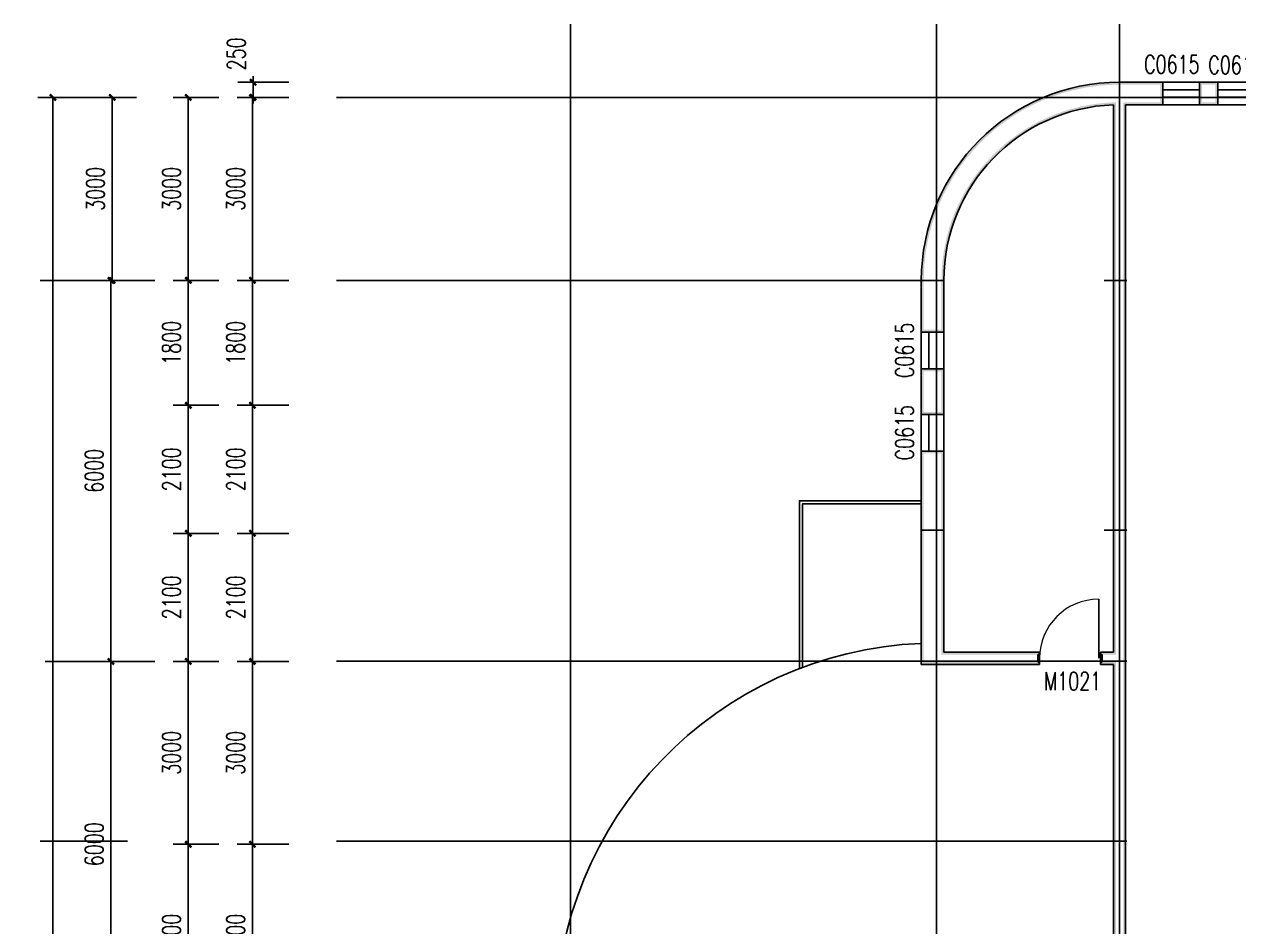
# Model space of a CAD drawing. Header units: millimetres. Extents: x -150677 to 588340, y -254013 to 149700.
# Drawn here: x 139295 to 159207, y 42351 to 57153 of the extents above; entities that cross this region are included whole.
import ezdxf

# ---------------------------------------------------------------- set-up
doc = ezdxf.new("R2010")
doc.units = ezdxf.units.MM
doc.header["$LTSCALE"] = 10
doc.header["$MEASUREMENT"] = 0
doc.linetypes.add('DOTE', pattern=[2.42, 2, -0.2, 0.02, -0.2])
for name, color, linetype in [('DOTE', 1, 'Continuous'), ('PUB_DIM', 3, 'Continuous'), ('PUB_WALL', 9, 'Continuous'), ('WALL', 9, 'Continuous'), ('WINDOW', 4, 'Continuous'), ('WINDOW_TEXT', 7, 'Continuous')]:
    doc.layers.add(name, color=color, linetype=linetype)
doc.styles.add('_TCH_DIM_T3', font='SIMPLEX', dxfattribs={"width": 0.705882, "bigfont": 'GBCBIG'})
doc.styles.add('_TCH_WINDOW', font='SIMPLEX', dxfattribs={"bigfont": 'GBCBIG'})
doc.dimstyles.new('_TCH_ARCH&&100', dxfattribs={"dimtxt": 297.5, "dimasz": 100, "dimexe": 250, "dimexo": 300, "dimgap": 126.25, "dimtad": 1, "dimdec": 0, "dimzin": 0, "dimdsep": 46, "dimtxsty": '_TCH_DIM_T3', "dimblk": 'ARCHTICK', "dimcen": 0.09, "dimclrt": 7, "dimazin": 2, "dimtfac": 1, "dimtdec": 0, "dimtix": 1, "dimtmove": 2, "dimatfit": 3, "dimfxl": 1, "dimtolj": 1, "dimtzin": 0, "dimarcsym": 0})

# ---------------------------------------------------------------- blocks, each defined once
blk = doc.blocks.new('_ArchTick')
at = {"color": 0, "linetype": 'ByBlock', "const_width": 0.4}
blk.add_lwpolyline([(-0.5, -0.5), (0.5, 0.5)], dxfattribs=at)
blk = doc.blocks.new('*D77')
at = {"layer": 'Defpoints', "color": 0, "transparency": 16777216}
for p in [(143035, 43703), (143934, 43703), (143934, 40703)]:
    blk.add_point(p, dxfattribs=at)
at = {"layer": 'PUB_DIM', "color": 0, "lineweight": -2, "transparency": 16777216}
for p, q in [((143634, 43703), (142785, 43703)), ((143035, 40703), (143035, 43703)), ((143634, 40703), (142785, 40703))]:
    blk.add_line(p, q, dxfattribs=at)
at = {"layer": 'PUB_DIM', "color": 0, "lineweight": -2, "transparency": 16777216, "xscale": 100, "yscale": 100, "zscale": 100}
for p, rotation in [((143035, 43703), 90), ((143035, 40703), 270)]:
    blk.add_blockref('_ArchTick', p, dxfattribs=dict(at, rotation=rotation))
at = {"layer": 'PUB_DIM', "color": 7, "transparency": 16777216, "insert": (142760, 42203), "char_height": 297.5, "attachment_point": 5, "rotation": 90, "style": '_TCH_DIM_T3'}
blk.add_mtext('\\A1;3000', dxfattribs=at)
blk = doc.blocks.new('*D78')
at = {"layer": 'Defpoints', "color": 0, "transparency": 16777216}
for p in [(143035, 46703), (143934, 46703), (143934, 43703)]:
    blk.add_point(p, dxfattribs=at)
at = {"layer": 'PUB_DIM', "color": 0, "lineweight": -2, "transparency": 16777216}
for p, q in [((143634, 46703), (142785, 46703)), ((143035, 43703), (143035, 46703)), ((143634, 43703), (142785, 43703))]:
    blk.add_line(p, q, dxfattribs=at)
at = {"layer": 'PUB_DIM', "color": 0, "lineweight": -2, "transparency": 16777216, "xscale": 100, "yscale": 100, "zscale": 100}
for p, rotation in [((143035, 46703), 90), ((143035, 43703), 270)]:
    blk.add_blockref('_ArchTick', p, dxfattribs=dict(at, rotation=rotation))
at = {"layer": 'PUB_DIM', "color": 7, "transparency": 16777216, "insert": (142760, 45203), "char_height": 297.5, "attachment_point": 5, "rotation": 90, "style": '_TCH_DIM_T3'}
blk.add_mtext('\\A1;3000', dxfattribs=at)
blk = doc.blocks.new('*D79')
at = {"layer": 'Defpoints', "color": 0, "transparency": 16777216}
for p in [(143035, 48803), (143934, 48803), (143934, 46703)]:
    blk.add_point(p, dxfattribs=at)
at = {"layer": 'PUB_DIM', "color": 0, "lineweight": -2, "transparency": 16777216}
for p, q in [((143634, 48803), (142785, 48803)), ((143035, 46703), (143035, 48803)), ((143634, 46703), (142785, 46703))]:
    blk.add_line(p, q, dxfattribs=at)
at = {"layer": 'PUB_DIM', "color": 0, "lineweight": -2, "transparency": 16777216, "xscale": 100, "yscale": 100, "zscale": 100}
for p, rotation in [((143035, 48803), 90), ((143035, 46703), 270)]:
    blk.add_blockref('_ArchTick', p, dxfattribs=dict(at, rotation=rotation))
at = {"layer": 'PUB_DIM', "color": 7, "transparency": 16777216, "insert": (142760, 47753), "char_height": 297.5, "attachment_point": 5, "rotation": 90, "style": '_TCH_DIM_T3'}
blk.add_mtext('\\A1;2100', dxfattribs=at)
blk = doc.blocks.new('*D80')
at = {"layer": 'Defpoints', "color": 0, "transparency": 16777216}
for p in [(143035, 50903), (143934, 50903), (143934, 48803)]:
    blk.add_point(p, dxfattribs=at)
at = {"layer": 'PUB_DIM', "color": 0, "lineweight": -2, "transparency": 16777216}
for p, q in [((143634, 50903), (142785, 50903)), ((143035, 48803), (143035, 50903)), ((143634, 48803), (142785, 48803))]:
    blk.add_line(p, q, dxfattribs=at)
at = {"layer": 'PUB_DIM', "color": 0, "lineweight": -2, "transparency": 16777216, "xscale": 100, "yscale": 100, "zscale": 100}
for p, rotation in [((143035, 50903), 90), ((143035, 48803), 270)]:
    blk.add_blockref('_ArchTick', p, dxfattribs=dict(at, rotation=rotation))
at = {"layer": 'PUB_DIM', "color": 7, "transparency": 16777216, "insert": (142760, 49853), "char_height": 297.5, "attachment_point": 5, "rotation": 90, "style": '_TCH_DIM_T3'}
blk.add_mtext('\\A1;2100', dxfattribs=at)
blk = doc.blocks.new('*D81')
at = {"layer": 'Defpoints', "color": 0, "transparency": 16777216}
for p in [(143035, 52953), (143934, 52953), (143934, 50903)]:
    blk.add_point(p, dxfattribs=at)
at = {"layer": 'PUB_DIM', "color": 0, "lineweight": -2, "transparency": 16777216}
for p, q in [((143634, 52953), (142785, 52953)), ((143035, 50903), (143035, 52953)), ((143634, 50903), (142785, 50903))]:
    blk.add_line(p, q, dxfattribs=at)
at = {"layer": 'PUB_DIM', "color": 0, "lineweight": -2, "transparency": 16777216, "xscale": 100, "yscale": 100, "zscale": 100}
for p, rotation in [((143035, 52953), 90), ((143035, 50903), 270)]:
    blk.add_blockref('_ArchTick', p, dxfattribs=dict(at, rotation=rotation))
at = {"layer": 'PUB_DIM', "color": 7, "transparency": 16777216, "insert": (142760, 51928), "char_height": 297.5, "attachment_point": 5, "rotation": 90, "style": '_TCH_DIM_T3'}
blk.add_mtext('\\A1;1800', dxfattribs=at)
blk = doc.blocks.new('*D82')
at = {"layer": 'Defpoints', "color": 0, "transparency": 16777216}
for p in [(143035, 55953), (143934, 55953), (143934, 52953)]:
    blk.add_point(p, dxfattribs=at)
at = {"layer": 'PUB_DIM', "color": 0, "lineweight": -2, "transparency": 16777216}
for p, q in [((143634, 55953), (142785, 55953)), ((143035, 52953), (143035, 55953)), ((143634, 52953), (142785, 52953))]:
    blk.add_line(p, q, dxfattribs=at)
at = {"layer": 'PUB_DIM', "color": 0, "lineweight": -2, "transparency": 16777216, "xscale": 100, "yscale": 100, "zscale": 100}
for p, rotation in [((143035, 55953), 90), ((143035, 52953), 270)]:
    blk.add_blockref('_ArchTick', p, dxfattribs=dict(at, rotation=rotation))
at = {"layer": 'PUB_DIM', "color": 7, "transparency": 16777216, "insert": (142760, 54453), "char_height": 297.5, "attachment_point": 5, "rotation": 90, "style": '_TCH_DIM_T3'}
blk.add_mtext('\\A1;3000', dxfattribs=at)
blk = doc.blocks.new('*D91')
at = {"layer": 'Defpoints', "color": 0, "transparency": 16777216}
for p in [(141984, 43703), (142785, 43703), (142785, 40703)]:
    blk.add_point(p, dxfattribs=at)
at = {"layer": 'PUB_DIM', "color": 0, "lineweight": -2, "transparency": 16777216}
for p, q in [((142485, 43703), (141734, 43703)), ((141984, 40703), (141984, 43703)), ((142485, 40703), (141734, 40703))]:
    blk.add_line(p, q, dxfattribs=at)
at = {"layer": 'PUB_DIM', "color": 0, "lineweight": -2, "transparency": 16777216, "xscale": 100, "yscale": 100, "zscale": 100}
for p, rotation in [((141984, 43703), 90), ((141984, 40703), 270)]:
    blk.add_blockref('_ArchTick', p, dxfattribs=dict(at, rotation=rotation))
at = {"layer": 'PUB_DIM', "color": 7, "transparency": 16777216, "insert": (141709, 42203), "char_height": 297.5, "attachment_point": 5, "rotation": 90, "style": '_TCH_DIM_T3'}
blk.add_mtext('\\A1;3000', dxfattribs=at)
blk = doc.blocks.new('*D92')
at = {"layer": 'Defpoints', "color": 0, "transparency": 16777216}
for p in [(141984, 46703), (142785, 46703), (142785, 43703)]:
    blk.add_point(p, dxfattribs=at)
at = {"layer": 'PUB_DIM', "color": 0, "lineweight": -2, "transparency": 16777216}
for p, q in [((142485, 46703), (141734, 46703)), ((141984, 43703), (141984, 46703)), ((142485, 43703), (141734, 43703))]:
    blk.add_line(p, q, dxfattribs=at)
at = {"layer": 'PUB_DIM', "color": 0, "lineweight": -2, "transparency": 16777216, "xscale": 100, "yscale": 100, "zscale": 100}
for p, rotation in [((141984, 46703), 90), ((141984, 43703), 270)]:
    blk.add_blockref('_ArchTick', p, dxfattribs=dict(at, rotation=rotation))
at = {"layer": 'PUB_DIM', "color": 7, "transparency": 16777216, "insert": (141709, 45203), "char_height": 297.5, "attachment_point": 5, "rotation": 90, "style": '_TCH_DIM_T3'}
blk.add_mtext('\\A1;3000', dxfattribs=at)
blk = doc.blocks.new('*D93')
at = {"layer": 'Defpoints', "color": 0, "transparency": 16777216}
for p in [(141984, 48803), (142785, 48803), (142785, 46703)]:
    blk.add_point(p, dxfattribs=at)
at = {"layer": 'PUB_DIM', "color": 0, "lineweight": -2, "transparency": 16777216}
for p, q in [((142485, 48803), (141734, 48803)), ((141984, 46703), (141984, 48803)), ((142485, 46703), (141734, 46703))]:
    blk.add_line(p, q, dxfattribs=at)
at = {"layer": 'PUB_DIM', "color": 0, "lineweight": -2, "transparency": 16777216, "xscale": 100, "yscale": 100, "zscale": 100}
for p, rotation in [((141984, 48803), 90), ((141984, 46703), 270)]:
    blk.add_blockref('_ArchTick', p, dxfattribs=dict(at, rotation=rotation))
at = {"layer": 'PUB_DIM', "color": 7, "transparency": 16777216, "insert": (141709, 47753), "char_height": 297.5, "attachment_point": 5, "rotation": 90, "style": '_TCH_DIM_T3'}
blk.add_mtext('\\A1;2100', dxfattribs=at)
blk = doc.blocks.new('*D94')
at = {"layer": 'Defpoints', "color": 0, "transparency": 16777216}
for p in [(141984, 50903), (142785, 50903), (142785, 48803)]:
    blk.add_point(p, dxfattribs=at)
at = {"layer": 'PUB_DIM', "color": 0, "lineweight": -2, "transparency": 16777216}
for p, q in [((142485, 50903), (141734, 50903)), ((141984, 48803), (141984, 50903)), ((142485, 48803), (141734, 48803))]:
    blk.add_line(p, q, dxfattribs=at)
at = {"layer": 'PUB_DIM', "color": 0, "lineweight": -2, "transparency": 16777216, "xscale": 100, "yscale": 100, "zscale": 100}
for p, rotation in [((141984, 50903), 90), ((141984, 48803), 270)]:
    blk.add_blockref('_ArchTick', p, dxfattribs=dict(at, rotation=rotation))
at = {"layer": 'PUB_DIM', "color": 7, "transparency": 16777216, "insert": (141709, 49853), "char_height": 297.5, "attachment_point": 5, "rotation": 90, "style": '_TCH_DIM_T3'}
blk.add_mtext('\\A1;2100', dxfattribs=at)
blk = doc.blocks.new('*D95')
at = {"layer": 'Defpoints', "color": 0, "transparency": 16777216}
for p in [(141984, 52953), (142785, 52953), (142785, 50903)]:
    blk.add_point(p, dxfattribs=at)
at = {"layer": 'PUB_DIM', "color": 0, "lineweight": -2, "transparency": 16777216}
for p, q in [((142485, 52953), (141734, 52953)), ((141984, 50903), (141984, 52953)), ((142485, 50903), (141734, 50903))]:
    blk.add_line(p, q, dxfattribs=at)
at = {"layer": 'PUB_DIM', "color": 0, "lineweight": -2, "transparency": 16777216, "xscale": 100, "yscale": 100, "zscale": 100}
for p, rotation in [((141984, 52953), 90), ((141984, 50903), 270)]:
    blk.add_blockref('_ArchTick', p, dxfattribs=dict(at, rotation=rotation))
at = {"layer": 'PUB_DIM', "color": 7, "transparency": 16777216, "insert": (141709, 51928), "char_height": 297.5, "attachment_point": 5, "rotation": 90, "style": '_TCH_DIM_T3'}
blk.add_mtext('\\A1;1800', dxfattribs=at)
blk = doc.blocks.new('*D96')
at = {"layer": 'Defpoints', "color": 0, "transparency": 16777216}
for p in [(141984, 55953), (142785, 55953), (142785, 52953)]:
    blk.add_point(p, dxfattribs=at)
at = {"layer": 'PUB_DIM', "color": 0, "lineweight": -2, "transparency": 16777216}
for p, q in [((142485, 55953), (141734, 55953)), ((141984, 52953), (141984, 55953)), ((142485, 52953), (141734, 52953))]:
    blk.add_line(p, q, dxfattribs=at)
at = {"layer": 'PUB_DIM', "color": 0, "lineweight": -2, "transparency": 16777216, "xscale": 100, "yscale": 100, "zscale": 100}
for p, rotation in [((141984, 55953), 90), ((141984, 52953), 270)]:
    blk.add_blockref('_ArchTick', p, dxfattribs=dict(at, rotation=rotation))
at = {"layer": 'PUB_DIM', "color": 7, "transparency": 16777216, "insert": (141709, 54453), "char_height": 297.5, "attachment_point": 5, "rotation": 90, "style": '_TCH_DIM_T3'}
blk.add_mtext('\\A1;3000', dxfattribs=at)
blk = doc.blocks.new('*D101')
at = {"layer": 'Defpoints', "color": 0, "transparency": 16777216}
for p in [(140715, 46703), (141734, 46703), (141734, 40703)]:
    blk.add_point(p, dxfattribs=at)
at = {"layer": 'PUB_DIM', "color": 0, "lineweight": -2, "transparency": 16777216}
for p, q in [((141434, 46703), (140465, 46703)), ((140715, 40703), (140715, 46703)), ((141434, 40703), (140465, 40703))]:
    blk.add_line(p, q, dxfattribs=at)
at = {"layer": 'PUB_DIM', "color": 0, "lineweight": -2, "transparency": 16777216, "xscale": 100, "yscale": 100, "zscale": 100}
for p, rotation in [((140715, 46703), 90), ((140715, 40703), 270)]:
    blk.add_blockref('_ArchTick', p, dxfattribs=dict(at, rotation=rotation))
at = {"layer": 'PUB_DIM', "color": 7, "transparency": 16777216, "insert": (140440, 43703), "char_height": 297.5, "attachment_point": 5, "rotation": 90, "style": '_TCH_DIM_T3'}
blk.add_mtext('\\A1;6000', dxfattribs=at)
blk = doc.blocks.new('*D102')
at = {"layer": 'Defpoints', "color": 0, "transparency": 16777216}
for p in [(140715, 52953), (141734, 52953), (141734, 46703)]:
    blk.add_point(p, dxfattribs=at)
at = {"layer": 'PUB_DIM', "color": 0, "lineweight": -2, "transparency": 16777216}
for p, q in [((141434, 52953), (140465, 52953)), ((140715, 46703), (140715, 52953)), ((141434, 46703), (140465, 46703))]:
    blk.add_line(p, q, dxfattribs=at)
at = {"layer": 'PUB_DIM', "color": 0, "lineweight": -2, "transparency": 16777216, "xscale": 100, "yscale": 100, "zscale": 100}
for p, rotation in [((140715, 52953), 90), ((140715, 46703), 270)]:
    blk.add_blockref('_ArchTick', p, dxfattribs=dict(at, rotation=rotation))
at = {"layer": 'PUB_DIM', "color": 7, "transparency": 16777216, "insert": (140440, 49828), "char_height": 297.5, "attachment_point": 5, "rotation": 90, "style": '_TCH_DIM_T3'}
blk.add_mtext('\\A1;6000', dxfattribs=at)
blk = doc.blocks.new('*D123')
at = {"layer": 'Defpoints', "color": 0, "transparency": 16777216}
for p in [(140736, 55953), (141434, 55953), (141434, 52953)]:
    blk.add_point(p, dxfattribs=at)
at = {"layer": 'PUB_DIM', "color": 0, "lineweight": -2, "transparency": 16777216}
for p, q in [((141134, 55953), (140486, 55953)), ((140736, 52953), (140736, 55953)), ((141134, 52953), (140486, 52953))]:
    blk.add_line(p, q, dxfattribs=at)
at = {"layer": 'PUB_DIM', "color": 0, "lineweight": -2, "transparency": 16777216, "xscale": 100, "yscale": 100, "zscale": 100}
for p, rotation in [((140736, 55953), 90), ((140736, 52953), 270)]:
    blk.add_blockref('_ArchTick', p, dxfattribs=dict(at, rotation=rotation))
at = {"layer": 'PUB_DIM', "color": 7, "transparency": 16777216, "insert": (140461, 54453), "char_height": 297.5, "attachment_point": 5, "rotation": 90, "style": '_TCH_DIM_T3'}
blk.add_mtext('\\A1;3000', dxfattribs=at)
blk = doc.blocks.new('*D126')
at = {"layer": 'Defpoints', "color": 0, "transparency": 16777216}
for p in [(143046, 56203), (143934, 56203), (143934, 55953)]:
    blk.add_point(p, dxfattribs=at)
at = {"layer": 'PUB_DIM', "color": 0, "lineweight": -2, "transparency": 16777216}
for p, q in [((143634, 56203), (142796, 56203)), ((143046, 56203), (143046, 56303)), ((143046, 55953), (143046, 56203)), ((143634, 55953), (142796, 55953)), ((143046, 55953), (143046, 55853))]:
    blk.add_line(p, q, dxfattribs=at)
at = {"layer": 'PUB_DIM', "color": 0, "lineweight": -2, "transparency": 16777216, "xscale": 100, "yscale": 100, "zscale": 100}
for p, rotation in [((143046, 56203), 270), ((143046, 55953), 90)]:
    blk.add_blockref('_ArchTick', p, dxfattribs=dict(at, rotation=rotation))
at = {"layer": 'PUB_DIM', "color": 7, "transparency": 16777216, "insert": (142771, 56667), "char_height": 297.5, "attachment_point": 5, "rotation": 90, "style": '_TCH_DIM_T3'}
blk.add_mtext('\\A1;250', dxfattribs=at)
blk = doc.blocks.new('$WINLIB2D$00000001')
at = {"color": 0}
for points in [[(-0.5, 0.5), (-0.5, -0.5)], [(-0.5, 0.5), (0.5, 0.5)], [(0.5, -0.5), (0.5, 0.5)], [(0.5, 0.167), (-0.5, 0.167)], [(0.5, -0.167), (-0.5, -0.167)], [(-0.5, -0.5), (0.5, -0.5)]]:
    blk.add_lwpolyline(points, dxfattribs=at)
blk = doc.blocks.new('*D127')
at = {"layer": 'Defpoints', "color": 0, "transparency": 16777216}
for p in [(139765, 55953), (140711, 55953), (140711, 19903)]:
    blk.add_point(p, dxfattribs=at)
at = {"layer": 'PUB_DIM', "color": 0, "lineweight": -2, "transparency": 16777216}
for p, q in [((140411, 55953), (139515, 55953)), ((139765, 19903), (139765, 55953)), ((140411, 19903), (139515, 19903))]:
    blk.add_line(p, q, dxfattribs=at)
at = {"layer": 'PUB_DIM', "color": 0, "lineweight": -2, "transparency": 16777216, "xscale": 100, "yscale": 100, "zscale": 100}
for p, rotation in [((139765, 55953), 90), ((139765, 19903), 270)]:
    blk.add_blockref('_ArchTick', p, dxfattribs=dict(at, rotation=rotation))
at = {"layer": 'PUB_DIM', "color": 7, "transparency": 16777216, "insert": (139490, 37928), "char_height": 297.5, "attachment_point": 5, "rotation": 90, "style": '_TCH_DIM_T3'}
blk.add_mtext('\\A1;36050', dxfattribs=at)
blk = doc.blocks.new('$DorLib2D$00000003')
blk.add_line((0.47, 0), (0.47, 0.97))
at = {"lineweight": 13}
blk.add_arc((0.47, 0), 0.97, 90, 180, dxfattribs=at)

msp = doc.modelspace()

# ---------------------------------------------------------------- hatches: boundary and pattern name
at = {"layer": 'PUB_WALL'}
for points in [[(157253.1, 56203, 0.4142136), (154003.1, 52953), (154043.1, 52953, -0.4142136), (157253.1, 56163)], [(157963.1, 56203), (157253.1, 56203), (157253.1, 56163), (157923.1, 56163)], [(157963.1, 55833), (157963.1, 56203), (157923.1, 56163), (157923.1, 55873)], [(158863.1, 56203), (158563.1, 56203), (158603.1, 56163), (158823.1, 56163)], [(158563.1, 56203), (158563.1, 55833), (158603.1, 55873), (158603.1, 56163)], [(158863.1, 55833), (158863.1, 56203), (158823.1, 56163), (158823.1, 55873)], [(157153.1, 55831.2, 0.4040778), (154373.1, 52953), (154333.1, 52953, -0.4082075), (157193.1, 55872.4)], [(157153.1, 46853), (157153.1, 55831.2), (157193.1, 55872.4), (157193.1, 46813)], [(157353.1, 46753), (157353.1, 55833), (157313.1, 55873), (157313.1, 46753)], [(157353.1, 55833), (157963.1, 55833), (157923.1, 55873), (157313.1, 55873)], [(158563.1, 55833), (158863.1, 55833), (158823.1, 55873), (158603.1, 55873)], [(154003.1, 52953), (154003.1, 52103), (154043.1, 52143), (154043.1, 52953)], [(154373.1, 52103), (154373.1, 52953), (154333.1, 52953), (154333.1, 52143)], [(154003.1, 52103), (154373.1, 52103), (154333.1, 52143), (154043.1, 52143)], [(154373.1, 51503), (154003.1, 51503), (154043.1, 51463), (154333.1, 51463)], [(154003.1, 51503), (154003.1, 50753), (154043.1, 50793), (154043.1, 51463)], [(154373.1, 50753), (154373.1, 51503), (154333.1, 51463), (154333.1, 50793)], [(154003.1, 50753), (154373.1, 50753), (154333.1, 50793), (154043.1, 50793)], [(154373.1, 50153), (154003.1, 50153), (154043.1, 50113), (154333.1, 50113)], [(154003.1, 50153), (154003.1, 46653), (154043.1, 46693), (154043.1, 50113)], [(154373.1, 46853), (154373.1, 50153), (154333.1, 50113), (154333.1, 46813)], [(155941.3, 46853), (154373.1, 46853), (154333.1, 46813), (155901.3, 46813)], [(155941.3, 46653), (155941.3, 46853), (155901.3, 46813), (155901.3, 46693)], [(157153.1, 46853), (156941.3, 46853), (156981.3, 46813), (157193.1, 46813)], [(156941.3, 46853), (156941.3, 46653), (156981.3, 46693), (156981.3, 46813)], [(154003.1, 46653), (155941.3, 46653), (155901.3, 46693), (154043.1, 46693)], [(156941.3, 46653), (157153.1, 46653), (157193.1, 46693), (156981.3, 46693)], [(157153.1, 34853), (157153.1, 46653), (157193.1, 46693), (157193.1, 34813)], [(157353.1, 34753), (157353.1, 46753), (157313.1, 46753), (157313.1, 34753)]]:
    msp.add_hatch(color=256, dxfattribs=at).paths.add_polyline_path(points)

# ---------------------------------------------------------------- linework, layer by layer
for points in [[(154003.1, 49335.9), (152003.1, 49335.9), (152003.1, 46583.9)], [(154003.1, 49285.9), (152053.1, 49285.9), (152053.1, 46603)]]:
    msp.add_lwpolyline(points)
msp.add_arc((154253.1, 40753), 6250, 92.29244, 267.70756)
at = {"layer": 'DOTE', "linetype": 'DOTE'}
for p, q in [((148253.1, 18953), (148253.1, 57153)), ((154253.1, 18953), (154253.1, 57153)), ((157253.1, 25703), (157253.1, 57153)), ((157253.1, 18953), (157253.1, 57153)), ((144415, 55953), (210453.1, 55953)), ((144415, 52953), (154373.1, 52953)), ((157003.1, 52953), (157373.1, 52953)), ((154003.1, 48853), (154373.1, 48853)), ((157003.1, 48853), (157373.1, 48853)), ((144415, 46707.3), (157373.1, 46707.3)), ((144415, 43753), (157373.1, 43753))]:
    msp.add_line(p, q, dxfattribs=at)
at = {"layer": 'PUB_DIM'}
for p, q in [((140984.3, 55953), (139584.3, 55953)), ((140984.3, 52953), (139554.3, 52953)), ((140984.3, 46703), (139635.1, 46703)), ((140984.3, 43753), (139554.3, 43753))]:
    msp.add_line(p, q, dxfattribs=at)
at = {"layer": 'WALL'}
for p, q in [((157963.1, 56203), (157253.1, 56203)), ((157963.1, 55833), (157963.1, 56203)), ((158863.1, 56203), (158563.1, 56203)), ((158563.1, 56203), (158563.1, 55833)), ((158863.1, 55833), (158863.1, 56203)), ((157153.1, 46853), (157153.1, 55831.2)), ((157353.1, 46753), (157353.1, 55833)), ((157353.1, 55833), (157963.1, 55833)), ((158563.1, 55833), (158863.1, 55833)), ((154003.1, 52953), (154003.1, 52103)), ((154373.1, 52103), (154373.1, 52953)), ((154003.1, 52103), (154373.1, 52103)), ((154373.1, 51503), (154003.1, 51503)), ((154003.1, 51503), (154003.1, 50753)), ((154373.1, 50753), (154373.1, 51503)), ((154003.1, 50753), (154373.1, 50753)), ((154373.1, 50153), (154003.1, 50153)), ((154003.1, 50153), (154003.1, 46653)), ((154373.1, 46853), (154373.1, 50153)), ((155941.3, 46853), (154373.1, 46853)), ((155941.3, 46653), (155941.3, 46853)), ((157153.1, 46853), (156941.3, 46853)), ((156941.3, 46853), (156941.3, 46653)), ((154003.1, 46653), (155941.3, 46653)), ((156941.3, 46653), (157153.1, 46653)), ((157153.1, 34853), (157153.1, 46653)), ((157353.1, 34753), (157353.1, 46753))]:
    msp.add_line(p, q, dxfattribs=at)
for radius, start in [(3250, 90), (2880, 91.98984)]:
    msp.add_arc((157253.1, 52953), radius, start, 180, dxfattribs=at)

# ---------------------------------------------------------------- block references
at = {"layer": 'WINDOW'}
ref = msp.add_blockref('$WINLIB2D$00000001', (158263.1, 56018), dxfattribs=dict(at, xscale=600, yscale=-370, zscale=600))
ref.add_attrib('A', 'C0615', (157656.3, 56348.3), dxfattribs={"layer": 'WINDOW_TEXT', "height": 297.5, "style": '_TCH_WINDOW', "width": 0.705882})
ref = msp.add_blockref('$WINLIB2D$00000001', (159163.1, 56018), dxfattribs=dict(at, xscale=600, yscale=-370, zscale=600))
ref.add_attrib('A', 'C0615', (158708.1, 56335.7), dxfattribs={"layer": 'WINDOW_TEXT', "height": 297.5, "style": '_TCH_WINDOW', "width": 0.705882})
ref = msp.add_blockref('$WINLIB2D$00000001', (154188.1, 51803), dxfattribs=dict(at, xscale=-600, yscale=-370, zscale=-600, rotation=90.00000000000026))
ref.add_attrib('A', 'C0615', (153876.9, 51348), dxfattribs={"layer": 'WINDOW_TEXT', "height": 297.5, "rotation": 90, "style": '_TCH_WINDOW', "width": 0.705882})
ref = msp.add_blockref('$WINLIB2D$00000001', (154188.1, 50453), dxfattribs=dict(at, xscale=-600, yscale=-370, zscale=-600, rotation=90.00000000000026))
ref.add_attrib('A', 'C0615', (153876.9, 49998), dxfattribs={"layer": 'WINDOW_TEXT', "height": 297.5, "rotation": 90, "style": '_TCH_WINDOW', "width": 0.705882})
ref = msp.add_blockref('$DorLib2D$00000003', (156441.3, 46753), dxfattribs=dict(at, xscale=1000, yscale=1000, zscale=1000))
ref.add_attrib('A', 'M1021', (156016.3, 46229.2), dxfattribs={"layer": 'WINDOW_TEXT', "height": 297.5, "style": '_TCH_WINDOW', "width": 0.705882})

# ---------------------------------------------------------------- dimensions: what is measured, and where the dimension line sits
at = {"layer": 'PUB_DIM'}
dim = msp.add_linear_dim(base=(143046.5, 56203), p1=(143933.6, 55953), p2=(143933.6, 56203), angle=90, dimstyle='_TCH_ARCH&&100', dxfattribs=at)
dim.commit()
dim.dimension.update_dxf_attribs({"geometry": '*D126', "text_midpoint": (142771.5, 56667.2), "dimtype": 129})
for p1, p2, distance, picture, middle in [((140711.2, 19903), (140711.2, 55953), 946.3, '*D127', (139489.8, 37928)), ((141434.4, 52953), (141434.4, 55953), 698.9, '*D123', (140460.5, 54453)), ((142785.4, 52953), (142785.4, 55953), 800.9, '*D96', (141709.4, 54453)), ((143933.6, 52953), (143933.6, 55953), 898.3, '*D82', (142760.4, 54453)), ((142785.4, 48803), (142785.4, 50903), 800.9, '*D94', (141709.4, 49853)), ((143933.6, 48803), (143933.6, 50903), 898.3, '*D80', (142760.4, 49853)), ((142785.4, 46703), (142785.4, 48803), 800.9, '*D93', (141709.4, 47753)), ((143933.6, 46703), (143933.6, 48803), 898.3, '*D79', (142760.4, 47753)), ((141734.4, 40703), (141734.4, 46703), 1019.6, '*D101', (140439.8, 43703)), ((142785.4, 43703), (142785.4, 46703), 800.9, '*D92', (141709.4, 45203)), ((143933.6, 43703), (143933.6, 46703), 898.3, '*D78', (142760.4, 45203)), ((142785.4, 40703), (142785.4, 43703), 800.9, '*D91', (141709.4, 42203)), ((143933.6, 40703), (143933.6, 43703), 898.3, '*D77', (142760.4, 42203))]:
    dim = msp.add_aligned_dim(p1=p1, p2=p2, distance=distance, dimstyle='_TCH_ARCH&&100', dxfattribs=at)
    dim.commit()
    dim.dimension.update_dxf_attribs({"geometry": picture, "text_midpoint": middle})
for p1, p2, distance, text, picture, middle in [((141734.4, 46703), (141734.4, 52953), 1019.6, '6000', '*D102', (140439.8, 49828)), ((142785.4, 50903), (142785.4, 52953), 800.9, '1800', '*D95', (141709.4, 51928)), ((143933.6, 50903), (143933.6, 52953), 898.3, '1800', '*D81', (142760.4, 51928))]:
    dim = msp.add_aligned_dim(p1=p1, p2=p2, distance=distance, text=text, dimstyle='_TCH_ARCH&&100', dxfattribs=at)
    dim.commit()
    dim.dimension.update_dxf_attribs({"geometry": picture, "text_midpoint": middle})

doc.saveas('drawing.dxf')
